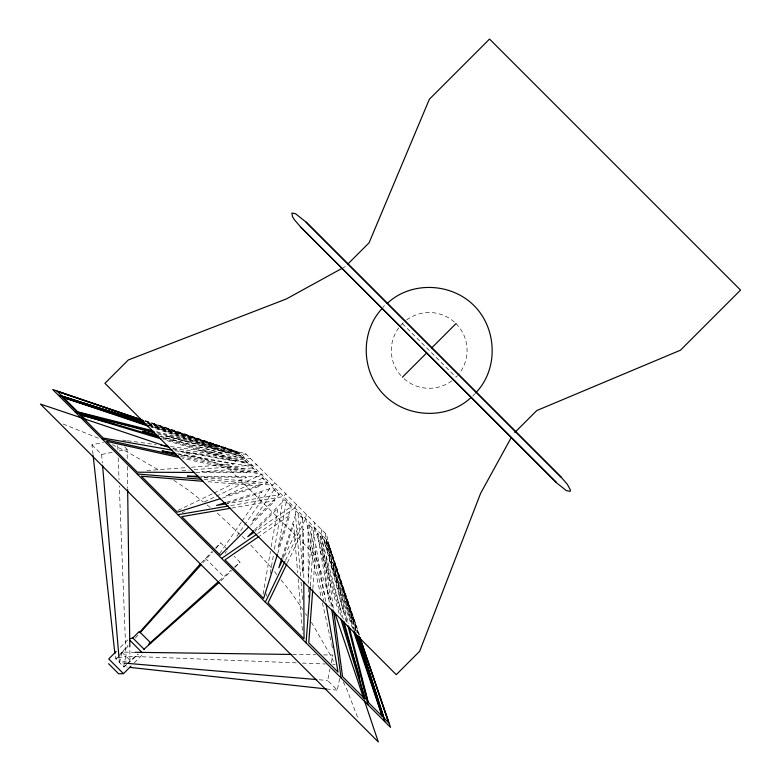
<?xml version="1.0" encoding="UTF-8"?>
<svg xmlns="http://www.w3.org/2000/svg" width="781" height="781" viewBox="0 0 781 781"><rect width="100%" height="100%" fill="white"/><g stroke="black" fill="none" stroke-linecap="round" stroke-linejoin="round"><path stroke-width="0.59" stroke-dasharray="3.9 2.93" d="M310.36 585.935L314.753 522.792M308.261 578.33L312.058 527.829M312.83 588.63L315.993 546.466M285.465 560.387L305.586 518.613L306.269 514.308M263.051 594.331L270.451 551.327M271.271 546.544L277.851 508.324L254.918 531.246M266.37 596.157L266.78 593.755M270.294 573.352L273.594 554.149M274.424 549.346L283.513 496.531L285.787 493.817M135.211 652.301L121.787 652.115L119.639 662.688L124.482 663.108M339.667 678.572L337.314 690.16L327.669 680.505L330.021 668.927M331.193 663.128L332.843 655.015L323.08 654.888M277.763 553.417L289.751 515.294L259.868 535.864M282.087 557.409L296.516 511.506L302.872 517.862L283.025 559.059M283.054 557.712L293.617 524.09L297.629 572.668M300.558 576.036L294.945 507.962L296.389 504.428M287.388 562.769L303.594 529.137L303.789 580.351M219.627 553.709L241.427 522.03M242.11 521.044L261.869 492.342L227.086 503.267M225.065 553.417L226.451 551.406M236.819 536.332L243.74 526.287M244.424 525.291L272.081 485.108L275.185 483.214M382.954 307.47L384.398 305.596M475.444 393.341L472.134 396.65M117.55 657.172L115.939 658.988L117.531 657.397M118.351 656.265L128.025 645.37M201.361 562.769L212.207 551.415M127.996 646.277L118.322 656.596M135.318 638.116L138.569 634.484M202.826 562.847L212.588 551.972M215.849 548.34L220.73 542.902L227.437 549.619M215.615 548.008L220.73 542.902M120.323 647.332L127.781 639.883M250.281 525.359L275.049 500.601L232.006 508.011M254.645 529.791L284.723 499.713L291.547 506.537L255.738 531.187M115.158 656.06L115.422 658.471L123.945 666.994L126.337 664.611M127.127 663.811L137.563 654.127M134.225 662.893L143.343 653.785M221.062 580.761L231.508 570.726M234.915 567.318L240.031 562.203L234.154 556.326M219.178 580.918L230.961 570.335M234.593 567.084L240.031 562.203M123.945 666.994L126.668 664.582M127.576 663.772L138.471 654.097M257.769 533.54L294.945 507.962M343.24 267.707L345.348 266.546M177.941 510.403L212.901 493.563M213.994 493.036L246.767 477.24L200.805 477.054M182.285 512.59L184.482 511.535M204.271 501.998L215.263 496.706M216.366 496.169L261.44 474.457L265.306 473.335M222.39 498.034L260.503 486.055L205.793 481.535M226.88 502.203L272.784 487.774L279.608 494.598L227.261 503.608M93.017 454.464L91.963 444.799L103.551 442.446M91.963 444.799L101.608 454.454L113.196 452.101M118.995 450.92L127.098 449.28L127.254 460.253M117.775 657.992L126.005 656.323L119.278 485.889M230.698 505.619L283.513 496.531M194.108 469.684L256.822 464.851M146.848 470.572L186.6 467.585M191.423 467.223L233.578 464.051L178.537 454.396M181.993 470.592L189.266 470.045M195.885 472.446L247.099 472.651L182.1 458.174M200.688 476.254L261.508 476.498L267.863 482.853L200.541 477.298M173.109 448.558L245.273 458.291L250.31 458.34M292.582 654.468L315.768 654.781M296.233 662.844L125.8 656.118L123.642 666.691L127.264 667.091M302.325 663.089L325.452 663.996M332.755 664.289L335.195 664.387M156.903 432.713L240.86 453.888L246.22 454.249M204.007 479.485L272.081 485.108M319.195 679.782L327.669 680.505M326.448 688.969L337.314 690.16M122.588 440.094L126.18 440.572M127.371 440.738L156.122 444.614M170.492 446.556L223.2 453.663L160.896 436.745M174.846 450.617L235.745 461.298L163.454 439.576M177.58 453.654L251.658 466.647L257.115 472.115L178.683 454.64M180.606 456.455L261.44 474.457M156.444 431.698L216.327 446.8L149.249 425.245M158.055 433.992L227.222 452.775L151.084 427.09M159.959 436.101L243.916 458.906L248.104 463.094L161.042 436.94M162.633 438.375L252.292 465.31M147.56 423.117L213.447 443.92M147.736 423.448L239.357 452.375L244.824 452.853L326.751 534.79L327.669 540.686L356.595 632.317M156.405 426.465L235.755 451.525M148.82 424.024L236.418 452.179L235.618 451.389L145.666 421.086M149.601 425.128L238.81 453.8L241.436 456.436L149.454 425.401M144.866 420.549L239.357 452.375L327.669 540.686L359.494 635.187M150.694 426.387L245.273 458.291M172.962 448.714L227.125 466.95L315.436 555.262L333.682 609.424M153.75 423.81L236.282 452.053M145.032 421.096L240.86 453.888M146.916 422.013L214.746 445.219M63.115 424.034L99.421 438.61M112.279 444.721L126.2 451.34L158.104 469.606M173.812 480.256L188.543 490.234L203.392 502.046M207.111 504.995L210.821 507.943M217.323 513.107L245.898 539.847M402.41 323.617L455.997 377.194A37.888 37.888 0 0 0 457.5 375.602M124.687 446.869L127.098 449.28M205.393 558.239L224.694 577.54M121.787 652.115L130.31 660.628M250.74 545.06L271.495 567.855M274.443 571.565L277.401 575.285M281.092 579.922L292.153 593.853L302.803 609.561M305.469 613.485L306.796 615.448M311.453 622.32L331.046 656.196L334.61 663.694M343.269 681.901L346.842 689.398L358.362 719.272M328 543.761L356.234 626.294M325.355 533.394L326.165 539.183L358.948 635.012M334.824 565.298L358.03 633.127M324.349 540.11L351.997 622.057M321.264 529.303L321.752 534.77L353.656 629.349M329.436 559.909L352.719 628.9M358.957 634.377L328.655 544.425L327.864 543.635L356.019 631.224M354.808 630.804L326.282 542.043L323.959 539.72L346.364 622.213M336.123 566.596L356.927 632.483M328.528 544.289L353.578 623.638M317.818 533.579L341.141 611.201M314.733 527.751L341.678 617.41M320.327 550.8L339.95 616.111M343.298 619.157L320.893 536.664L317.193 532.964L329.982 605.841M333.243 563.716L348.346 623.599M326.165 539.183L347.34 623.14M325.892 541.653L344.206 614.266M308.856 524.627L324.418 594.478M305.586 518.613L323.861 600.628M308.105 538.578L321.098 596.899M322.426 602.854L331.437 643.319M331.7 644.51L332.501 648.074M325.648 601.516L312.869 528.63L308.046 523.817L308.28 583.329M326.38 556.853L333.487 609.551M321.752 534.77L331.486 606.935M320.278 536.039L328.742 598.812M101.608 454.454L102.34 462.918M119.122 658.852L119.434 662.483L130.007 660.335L129.841 648.132M301.066 582.118L302.667 601.575M298.127 578.741L302.637 633.381M117.687 445.717L117.882 450.578M118.175 457.891L119.034 479.798M127.342 466.355L127.645 488.32M308.3 588.171L308.339 597.846M455.997 323.617A37.888 37.888 0 0 1 458.222 374.763M451.828 380.796A37.888 37.888 0 0 1 403.201 377.955M400.907 375.602A37.888 37.888 0 0 1 405.7 320.688M406.579 320.015A37.888 37.888 0 0 1 454.396 322.114M286.207 501.978L278.241 548.301L291.225 506.986L286.207 501.978M274.063 489.833L251.931 521.991L279.081 494.842L274.063 489.833M262.475 478.236L225.826 495.896L267.141 482.912L262.475 478.236M252.224 467.985L201.723 471.783L256.227 471.997L252.224 467.985M244.004 459.775L181.241 451.301L247.079 462.85L244.004 459.775M238.39 454.151L165.777 435.847L240.323 456.094L238.39 454.151M302.745 518.516L298.078 513.839L302.96 573.029L302.745 518.516"/><path stroke-width="1.17" d="M306.084 642.909L310.272 587.146M312.732 589.831L308.749 642.831L338.036 672.119L326.067 603.908M277.401 554.569L263.607 598.461L225.006 559.86L258.872 536.547M281.726 558.552L278.846 567.738L282.497 560.143M265.335 602.161L284.928 561.48M286.861 563.853L268.049 602.903L304.024 638.878L303.799 581.572M511.321 437.428L480.608 493.348L419.661 651.276L396.27 674.667L104.937 383.334L128.338 359.943L286.256 299.006L342.185 268.283M382.241 308.407C359.758 332.12 361.418 372.381 384.398 395.215C407.223 418.186 447.493 419.846 471.197 397.373M476.166 392.404C498.639 368.691 496.989 328.43 474.008 305.596C451.184 282.624 410.913 280.965 387.21 303.438M139.311 632.659L200.561 563.677M140.199 632.669L201.205 564.663M300.861 227.242L556.092 482.209L300.861 227.242L294.535 219.92L292.533 216.776L291.84 213.037L295.569 213.74L306.035 222.068L561.129 477.162L567.465 484.484L570.394 489.99L570.159 491.366L566.42 490.663L555.965 482.336M306.035 222.068L561.129 477.162M347.887 264.007L369.062 242.832L429.384 99.207L489.541 39.05L740.564 290.073L680.407 350.23L536.772 410.552L514.757 432.567M116.184 651.471L108.735 658.93L123.457 673.661L130.915 666.203M129.656 638.78L132.799 637.96L139.291 631.478L150.918 643.105M248.573 527.068L220.398 555.252L181.797 516.651L230.815 508.216M402.41 377.194L426.69 352.914M431.717 347.896L455.997 323.617M253.786 530.65L247.772 536.664L253.747 532.554M148.449 644.364L218.27 581.728M143.919 649.265L219.246 582.372M221.609 558.435L256.764 534.233M220.076 498.756L177.336 512.19L141.361 476.215L203.363 481.34M225.738 502.564L216.552 505.444L226.07 503.813M177.883 514.708L228.296 506.039M123.457 673.661L118.663 673.798L108.588 663.723M194.664 472.437L137.358 472.212L106.47 441.324L179.737 457.646M198.257 476.244L187.313 476.205L199.331 477.201M135.211 652.301L291.362 654.449M137.144 473.969L201.576 479.28M124.482 663.108L316.783 679.577M129.685 667.355L326.448 688.969M160.915 445.258L168.1 446.234M172.455 450.198L103.19 438.043L79.486 414.34L161.12 438.873M175.188 453.234L162.038 450.93L176.301 454.112M102.155 438.981L178.224 455.919M152.93 430.809L77.778 411.86L63.651 397.734L111.078 412.973M83.587 414.223L75.308 412.134L159.139 437.321M85.949 414.818L154.54 432.108M154.54 433.035L77.163 412.017L62.265 397.119L148.78 426.309M157.625 435.476L142.464 431.356L158.719 436.237M107.993 422.375L80.951 415.033L85.949 420.032M110.346 423.019L113.87 423.976M144.436 432.274L146.789 432.918M150.313 433.875L157.362 435.788M62.031 396.113L144.094 422.023M60.752 395.987L144.251 422.355M144.192 422.541L62.07 396.152L57.208 391.291L141.078 419.543M146.135 424.015L129.91 418.801L146.008 424.229M138.833 421.896L145.774 424.122M58.429 395.254L148.39 425.606M169.506 447.542L40.436 404.07L378.316 741.95L364.346 700.459M142.728 420.305L52.669 389.494L390.549 727.375L359.738 637.316M57.247 391.33L143.47 420.832M358.245 638.165L383.891 717.973L388.753 722.835L360.119 637.823M132.799 637.96L144.426 649.587M129.597 640.039L142.347 652.799M359.211 636.574L388.323 721.644M354.437 631.653L383.627 718.159M353.49 631.194L382.202 716.275M334.844 612.88L363.565 698.155M355.55 633.118L382.309 716.392L368.076 702.158L361.369 677.469M358.02 635.949L383.93 718.012M357.698 635.793L384.789 721.615M342.722 620.905L359.514 676.795M340.653 618.445L364.834 698.917M343.943 621.5L365.01 699.093L342.547 676.629L333.653 610.752M349.234 627.123L368.183 702.265M347.935 625.513L367.919 704.745M331.818 609.336L341.063 677.888M93.154 455.665L114.895 653.648M102.545 465.339L119.015 657.641M127.654 489.541L129.822 646.912"/></g></svg>
